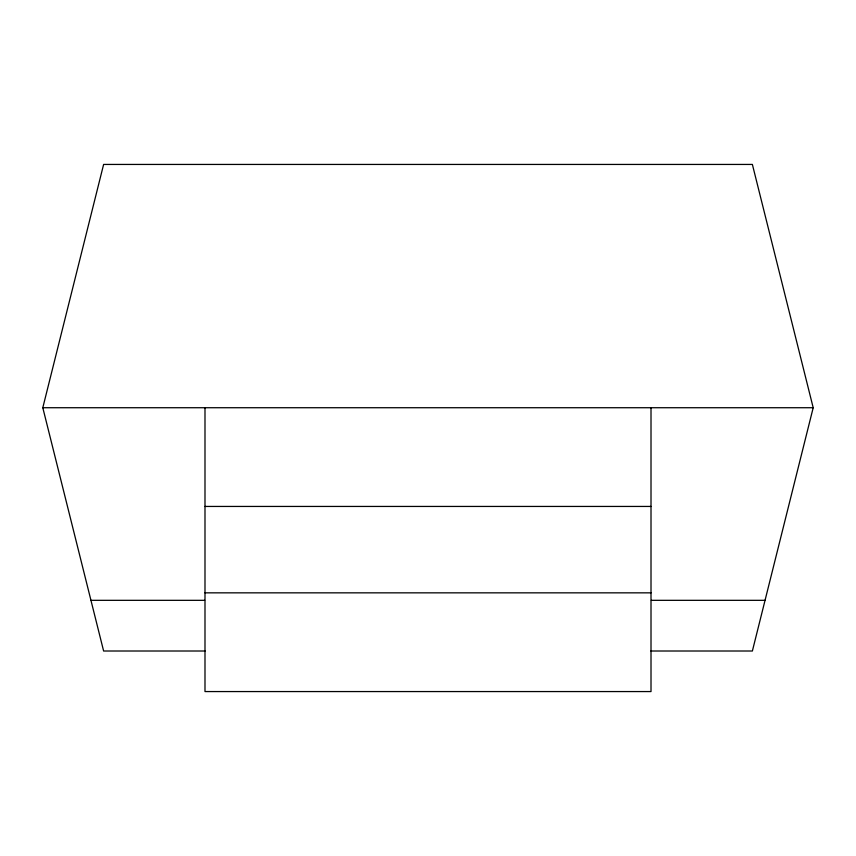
<?xml version="1.0" encoding="UTF-8"?>
<svg xmlns="http://www.w3.org/2000/svg" width="856" height="856" viewBox="0 0 856 856"><rect width="100%" height="100%" fill="white"/><g stroke="black" fill="none" stroke-linecap="round" stroke-linejoin="round"><path stroke-width="1.28" d="M205.076 651.009L103.619 651.009L42.8 407.724L103.619 164.438L752.381 164.438L813.2 407.724L752.381 651.009L650.924 651.009M42.8 407.724L813.2 407.724M204.991 506.442L651.009 506.442M204.991 592.844L651.009 592.844M90.95 600.323L204.638 600.323M651.363 600.323L765.05 600.323M651.009 407.724L651.009 691.562L204.991 691.562L204.991 407.724"/></g></svg>
